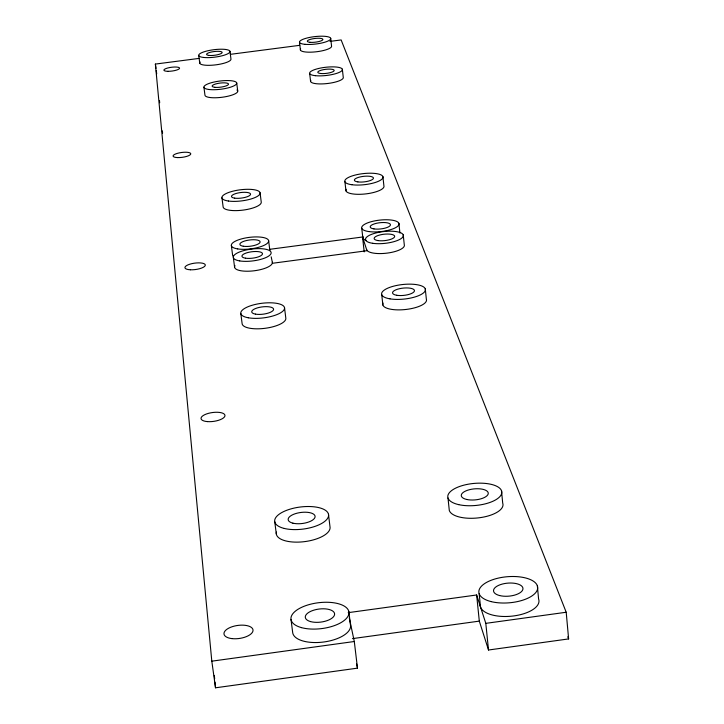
<?xml version="1.0" encoding="UTF-8"?>
<svg xmlns="http://www.w3.org/2000/svg" width="724" height="724" viewBox="0 0 724 724"><rect width="100%" height="100%" fill="white"/><g stroke="black" fill="none" stroke-linecap="round" stroke-linejoin="round"><path stroke-width="1.09" d="M348.19 612.658L476.636 594.983L485.804 623.355L488.519 650.007L568.621 638.921L566.204 612.251L341.149 39.947L329.963 41.395M352.434 638.631L479.306 621.12L488.519 650.007M211.806 661.175L354.298 641.509L357.484 668.152L215.517 687.8L211.806 661.175L155.379 64.074L199.028 58.409M485.804 623.355L566.204 612.251M271.192 256.821L272.541 263.264L366.996 250.721L362.534 237.001L269.618 249.328L269.826 250.305L268.622 240.612M230.359 54.336L299.745 45.322M567.797 636.812L568.621 638.921M349.267 617.744L354.298 641.509M356.597 663.908L357.484 668.152M155.379 64.074L155.968 68.382M156.257 70.536L156.701 73.767M233.327 257.454L234.594 267.265M231.363 245.554L232.612 255.237A18.77 5.855 -7.2 0 0 233.499 256.649M221.951 197.815L223.146 207.01A19.204 5.647 -7.2 0 0 243.237 210.087A19.204 5.647 -7.2 0 0 261.228 201.978L260.079 192.792M203.933 87.251L204.973 95.26A16.516 4.172 -7.2 0 0 224.25 96.944A16.516 4.172 -7.2 0 0 236.947 90.002M198.747 55.431L199.743 63.097M291.021 619.518L292.722 632.857A29.15 13.15 -7.1 0 0 324.035 641.962A29.15 13.15 -7.1 0 0 350.452 624.903L348.85 611.554M274.731 521.615L276.324 534.041M240.802 313.438L242.142 323.818A22.028 7.421 -7.2 0 0 265.346 328.271A22.028 7.421 -7.2 0 0 285.79 317.99L284.514 307.6M236.712 82.979L237.725 90.989M229.988 51.368L230.956 59.042A15.738 3.792 -7.2 0 1 214.014 65.051A15.738 3.792 -7.2 0 1 200.123 62.056M328.488 514.293L329.99 526.719A27.087 11.231 -7.2 0 1 302.904 541.824A27.087 11.231 -7.2 0 1 276.423 532.059M299.519 42.345L300.415 50.01M309.664 73.477L310.596 81.486M362.534 237.001L364.208 251.889M342.352 69.214L343.248 77.233A16.489 4.163 -6.6 0 1 326.189 83.649A16.489 4.163 -6.6 0 1 310.813 80.373M330.678 38.291L331.547 45.965A15.72 3.783 -6.7 0 1 315.221 51.893A15.72 3.783 -6.7 0 1 300.641 48.997M344.896 181.606L345.945 190.801M381.729 294.632L382.878 305.021M361.756 228.277L362.851 237.97M398.888 223.354L399.929 233.047M382.896 176.602L383.901 185.797A19.177 5.629 -6.4 0 1 364.335 194.05A19.177 5.629 -6.4 0 1 346.135 189.308M403.223 234.911L404.282 244.73A19.014 6 -6.3 0 1 387.512 253.065A19.014 6 -6.3 0 1 366.67 249.726M447.993 498.003L449.296 510.438A27.069 11.159 -5.4 0 0 479.813 517.696A27.069 11.159 -5.4 0 0 502.709 503.153L501.497 490.709M425.269 288.822L426.364 299.211A21.992 7.394 -6.1 0 1 404.273 309.637A21.992 7.394 -6.1 0 1 383.014 303.066M476.636 594.983L479.306 621.12M479.152 593.617L480.51 606.974M537.335 585.607L538.584 598.974A29.467 13.195 -4.9 0 1 512.149 616.124A29.467 13.195 -4.9 0 1 480.22 605.273M159.47 100.518L159.687 102.772M162.366 130.899L162.583 133.144M214.34 675.429L214.657 678.795M214.983 682.171L215.517 687.8M272.333 262.251A19.041 6.018 -7.2 0 1 252.106 271.002A19.041 6.018 -7.2 0 1 234.983 265.645M366.263 240.468A18.743 5.828 -6.3 0 1 363.005 236.422M190.394 269.781A10.272 3.222 -7.6 0 0 205.308 264.966A10.272 3.222 -7.6 0 0 189.67 264.242A10.272 3.222 -7.6 0 0 190.394 269.781M231.97 638.613A14.661 6.57 -8.1 0 0 253.011 629.925A14.661 6.57 -8.1 0 0 230.494 627.337A14.661 6.57 -8.1 0 0 231.97 638.613M168.031 71.314A7.91 1.91 -7.4 0 0 179.579 68.137A7.91 1.91 -7.4 0 0 167.606 68.029A7.91 1.91 -7.4 0 0 168.031 71.314M177.751 157.588A8.932 2.444 -7.5 0 0 190.774 153.741A8.932 2.444 -7.5 0 0 177.208 153.398A8.932 2.444 -7.5 0 0 177.751 157.588M207.507 421.612A12.082 4.462 -7.8 0 0 224.965 415.332A12.082 4.462 -7.8 0 0 206.503 413.956A12.082 4.462 -7.8 0 0 207.507 421.612M351.909 184.729A19.204 5.566 -6.4 0 0 382.77 178.077A19.204 5.566 -6.4 0 0 357.041 174.62A19.204 5.566 -6.4 0 0 351.909 184.729M234.676 198.15A9.611 2.796 -7.2 0 0 250.368 194.801A9.611 2.796 -7.2 0 0 238.024 192.991A9.611 2.796 -7.2 0 0 234.676 198.15M228.377 201.019A19.231 5.584 -7.2 0 0 259.735 194.294A19.231 5.584 -7.2 0 0 234.965 190.702A19.231 5.584 -7.2 0 0 228.377 201.019M237.68 248.911A18.797 5.792 -7.2 0 0 268.296 242.169A18.797 5.792 -7.2 0 0 244.024 238.277A18.797 5.792 -7.2 0 0 237.68 248.911M357.882 181.905A9.602 2.787 -6.4 0 0 373.331 178.593A9.602 2.787 -6.4 0 0 360.498 176.846A9.602 2.787 -6.4 0 0 357.882 181.905M255.445 314.126A11.023 3.674 -7.2 0 0 273.401 310.044A11.023 3.674 -7.2 0 0 259.138 307.428A11.023 3.674 -7.2 0 0 255.445 314.126M377.982 240.585A10.335 3.222 -6.3 0 0 394.562 236.911A10.335 3.222 -6.3 0 0 380.67 234.775A10.335 3.222 -6.3 0 0 377.982 240.585M245.427 258.178A10.344 3.231 -7.2 0 0 262.296 254.459A10.344 3.231 -7.2 0 0 248.956 252.242A10.344 3.231 -7.2 0 0 245.427 258.178M243.282 246.232A10.199 3.14 -7.2 0 0 259.925 242.585A10.199 3.14 -7.2 0 0 246.784 240.458A10.199 3.14 -7.2 0 0 243.282 246.232M372.625 243.291A19.041 5.937 -6.3 0 0 403.141 236.486A19.041 5.937 -6.3 0 0 377.476 232.585A19.041 5.937 -6.3 0 0 372.625 243.291M368.688 231.544A18.77 5.774 -6.3 0 0 398.797 224.883A18.77 5.774 -6.3 0 0 373.521 221.128A18.77 5.774 -6.3 0 0 368.688 231.544M373.982 228.911A10.19 3.131 -6.3 0 0 390.345 225.309A10.19 3.131 -6.3 0 0 376.661 223.254A10.19 3.131 -6.3 0 0 373.982 228.911M396.725 295.274A11.014 3.656 -6.1 0 0 414.354 291.238A11.014 3.656 -6.1 0 0 399.449 288.713A11.014 3.656 -6.1 0 0 396.725 295.274M390.019 298.858A22.028 7.312 -6.1 0 0 425.214 290.749A22.028 7.312 -6.1 0 0 395.322 285.745A22.028 7.312 -6.1 0 0 390.019 298.858M248.305 317.782A22.055 7.349 -7.2 0 0 284.161 309.573A22.055 7.349 -7.2 0 0 255.536 304.388A22.055 7.349 -7.2 0 0 248.305 317.782M239.744 260.921A19.059 5.955 -7.2 0 0 270.785 254.043A19.059 5.955 -7.2 0 0 246.151 249.997A19.059 5.955 -7.2 0 0 239.744 260.921M209.354 89.532A16.534 4.127 -7.2 0 0 236.377 84.102A16.534 4.127 -7.2 0 0 215.254 81.785A16.534 4.127 -7.2 0 0 209.354 89.532M214.82 87.314A8.263 2.063 -7.2 0 0 228.35 84.608A8.263 2.063 -7.2 0 0 217.815 83.441A8.263 2.063 -7.2 0 0 214.82 87.314M320.741 73.513A8.254 2.054 -6.6 0 0 334.09 70.825A8.254 2.054 -6.6 0 0 323.194 69.712A8.254 2.054 -6.6 0 0 320.741 73.513M315.519 75.694A16.507 4.118 -6.6 0 0 342.181 70.309A16.507 4.118 -6.6 0 0 320.343 68.101A16.507 4.118 -6.6 0 0 315.519 75.694M203.878 57.477A15.756 3.747 -7.2 0 0 229.662 52.39A15.756 3.747 -7.2 0 0 209.58 50.399A15.756 3.747 -7.2 0 0 203.878 57.477M209.109 55.431A7.873 1.873 -7.2 0 0 222.015 52.897A7.873 1.873 -7.2 0 0 211.996 51.893A7.873 1.873 -7.2 0 0 209.109 55.431M292.894 523.162A13.566 5.566 -7.2 0 0 314.886 517.597A13.566 5.566 -7.2 0 0 297.093 513.18A13.566 5.566 -7.2 0 0 292.894 523.162M458.735 504.646A27.114 11.059 -5.4 0 0 501.632 493.596A27.114 11.059 -5.4 0 0 463.984 485.134A27.114 11.059 -5.4 0 0 458.735 504.646M499.614 595.553A14.761 6.534 -4.9 0 0 522.891 589.318A14.761 6.534 -4.9 0 0 502.275 584.069A14.761 6.534 -4.9 0 0 499.614 595.553M466.681 499.46A13.557 5.53 -5.4 0 0 488.175 493.976A13.557 5.53 -5.4 0 0 469.424 489.705A13.557 5.53 -5.4 0 0 466.681 499.46M284.279 528.448A27.132 11.122 -7.2 0 0 328.171 517.244A27.132 11.122 -7.2 0 0 292.442 508.492A27.132 11.122 -7.2 0 0 284.279 528.448M491.116 601.599A29.521 13.077 -4.9 0 0 537.57 589.019A29.521 13.077 -4.9 0 0 496.175 578.639A29.521 13.077 -4.9 0 0 491.116 601.599M310.062 42.318A7.864 1.873 -6.7 0 0 322.795 39.811A7.864 1.873 -6.7 0 0 312.451 38.843A7.864 1.873 -6.7 0 0 310.062 42.318M305.048 44.327A15.729 3.738 -6.7 0 0 330.497 39.295A15.729 3.738 -6.7 0 0 309.763 37.395A15.729 3.738 -6.7 0 0 305.048 44.327M310.533 621.59A14.761 6.588 -7.1 0 0 334.398 615.264A14.761 6.588 -7.1 0 0 314.922 609.843A14.761 6.588 -7.1 0 0 310.533 621.59M301.446 627.618A29.195 13.032 -7.1 0 0 348.57 615.002A29.195 13.032 -7.1 0 0 309.872 604.386A29.195 13.032 -7.1 0 0 301.446 627.618"/></g></svg>
